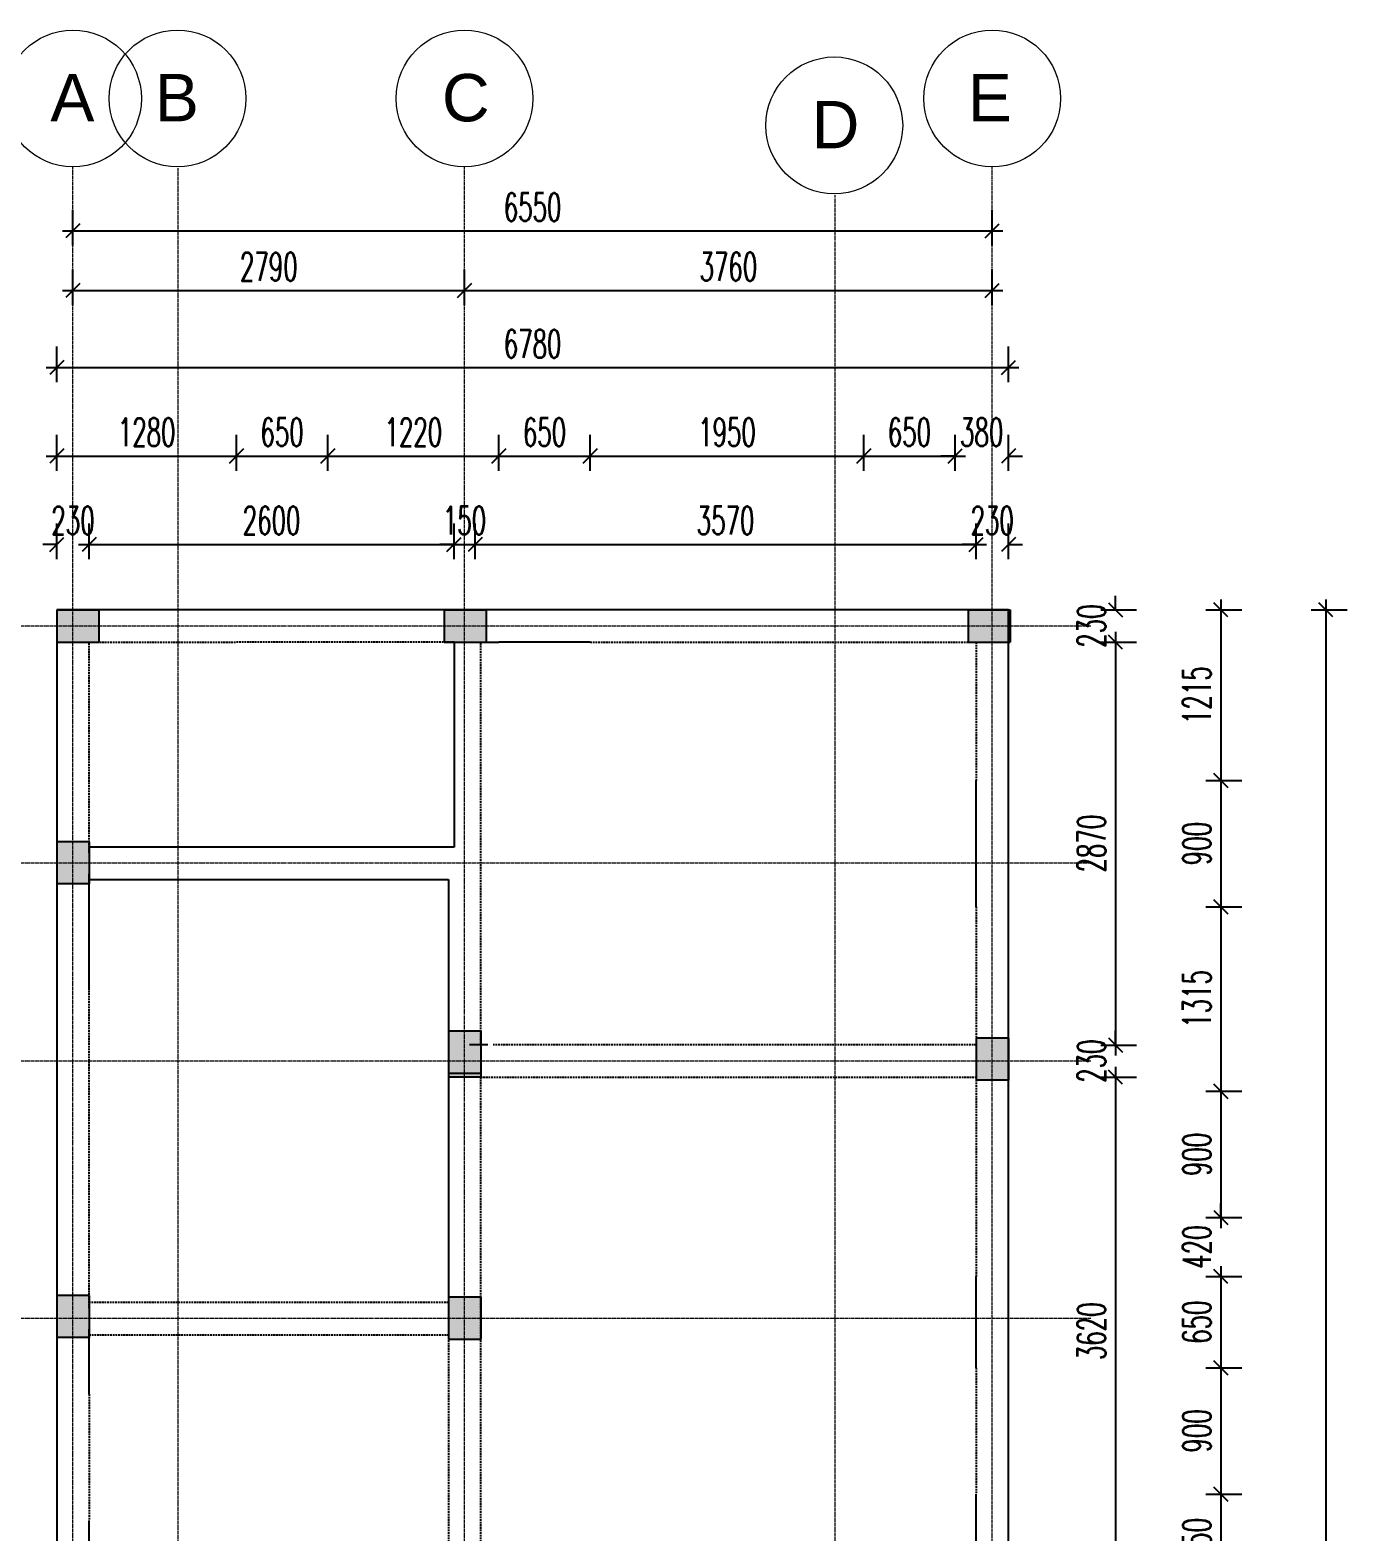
# Model space of a CAD drawing. Header units: millimetres. Extents: x 17995 to 39982, y -966 to 21603.
# Drawn here: x 22823 to 32207, y 10901 to 21603 of the extents above; entities that cross this region are included whole.
import ezdxf

# ---------------------------------------------------------------- set-up
doc = ezdxf.new("R2010")
doc.units = ezdxf.units.MM
doc.linetypes.add('Grid Line', pattern=[22.225, 12.7, -3.175, 3.175, -3.175])
doc.linetypes.add('HIDDEN2', pattern=[18.75, 12.5, -6.25])
for name, color, linetype in [('Beam Line', 2, 'HIDDEN2'), ('Rebar Barmark', 8, 'Continuous'), ('UFA- COLUMNS', 5, 'Continuous')]:
    doc.layers.add(name, color=color, linetype=linetype)
for name, color, linetype, lineweight in [('S-GRID', 1, 'Continuous', 9), ('S-GRID-IDEN', 1, 'Continuous', 9), ('WALL', 5, 'Continuous', 35)]:
    doc.layers.add(name, color=color, linetype=linetype, lineweight=lineweight)
doc.styles.add('Arial', font='arial.ttf', dxfattribs={"height": 300})
doc.styles.add('RomanS', font='romans.shx', dxfattribs={"width": 0.6})
doc.dimstyles.new('SECTION', dxfattribs={"dimscale": 50, "dimtxt": 4, "dimasz": 2, "dimexe": 3, "dimexo": 1.5, "dimgap": 1.4, "dimtad": 1, "dimdec": 0, "dimdsep": 46, "dimtxsty": 'RomanS', "dimblk1": 'OBLIQUE', "dimblk2": 'OBLIQUE', "dimsah": 1, "dimcen": 0, "dimdle": 1.5, "dimclrd": 1, "dimclre": 1, "dimclrt": 2, "dimaunit": 1, "dimadec": 0, "dimazin": 0, "dimtfac": 1, "dimtdec": 0, "dimtix": 1, "dimtofl": 0, "dimtmove": 2, "dimatfit": 3, "dimldrblk": 'OBLIQUE', "dimfxl": 3, "dimtolj": 1, "dimarcsym": 0})

# ---------------------------------------------------------------- blocks, each defined once
blk = doc.blocks.new('Grid - M_Grid Head - Circle-45800-01 - GFL Copy 1')
at = {"layer": 'S-GRID-IDEN'}
blk.add_circle((0, 0), 6.5, dxfattribs=at)
blk = doc.blocks.new('_OBLIQUE')
at = {"color": 0, "linetype": 'ByBlock'}
blk.add_line((-0.5, -0.5), (0.5, 0.5), dxfattribs=at)
blk = doc.blocks.new('*D139')
at = {"layer": 'DefPoints', "color": 0, "transparency": 16777216}
for p in [(25919, 19747), (23129, 19567), (25919, 19567)]:
    blk.add_point(p, dxfattribs=at)
at = {"layer": 'Rebar Barmark', "color": 1, "lineweight": -2, "transparency": 16777216}
for p, q in [((23129, 19642), (23129, 19897)), ((25919, 19642), (25919, 19897)), ((23054, 19747), (25994, 19747))]:
    blk.add_line(p, q, dxfattribs=at)
at = {"layer": 'Rebar Barmark', "color": 1, "lineweight": -2, "transparency": 16777216, "xscale": 100, "yscale": 100, "zscale": 100, "rotation": 180}
blk.add_blockref('_OBLIQUE', (23129, 19747), dxfattribs=at)
at = {"layer": 'Rebar Barmark', "color": 1, "lineweight": -2, "transparency": 16777216, "xscale": 100, "yscale": 100, "zscale": 100}
blk.add_blockref('_OBLIQUE', (25919, 19747), dxfattribs=at)
at = {"layer": 'Rebar Barmark', "color": 2, "transparency": 16777216, "insert": (24524, 19917), "char_height": 200, "width": 109.23, "attachment_point": 5, "style": 'RomanS'}
blk.add_mtext('\\A1;2790', dxfattribs=at)
blk = doc.blocks.new('*D140')
at = {"layer": 'DefPoints', "color": 0, "transparency": 16777216}
for p in [(29679, 19747), (25919, 19567), (29679, 19567)]:
    blk.add_point(p, dxfattribs=at)
at = {"layer": 'Rebar Barmark', "color": 1, "lineweight": -2, "transparency": 16777216}
for p, q in [((25919, 19642), (25919, 19897)), ((29679, 19642), (29679, 19897)), ((25844, 19747), (29754, 19747))]:
    blk.add_line(p, q, dxfattribs=at)
at = {"layer": 'Rebar Barmark', "color": 1, "lineweight": -2, "transparency": 16777216, "xscale": 100, "yscale": 100, "zscale": 100, "rotation": 180}
blk.add_blockref('_OBLIQUE', (25919, 19747), dxfattribs=at)
at = {"layer": 'Rebar Barmark', "color": 1, "lineweight": -2, "transparency": 16777216, "xscale": 100, "yscale": 100, "zscale": 100}
blk.add_blockref('_OBLIQUE', (29679, 19747), dxfattribs=at)
at = {"layer": 'Rebar Barmark', "color": 2, "transparency": 16777216, "insert": (27799, 19917), "char_height": 200, "width": 109.23, "attachment_point": 5, "style": 'RomanS'}
blk.add_mtext('\\A1;3760', dxfattribs=at)
blk = doc.blocks.new('*D141')
at = {"layer": 'DefPoints', "color": 0, "transparency": 16777216}
for p in [(29679, 20172), (23129, 19992), (29679, 19992)]:
    blk.add_point(p, dxfattribs=at)
at = {"layer": 'Rebar Barmark', "color": 1, "lineweight": -2, "transparency": 16777216}
for p, q in [((23129, 20067), (23129, 20322)), ((29679, 20067), (29679, 20322)), ((23054, 20172), (29754, 20172))]:
    blk.add_line(p, q, dxfattribs=at)
at = {"layer": 'Rebar Barmark', "color": 1, "lineweight": -2, "transparency": 16777216, "xscale": 100, "yscale": 100, "zscale": 100, "rotation": 180}
blk.add_blockref('_OBLIQUE', (23129, 20172), dxfattribs=at)
at = {"layer": 'Rebar Barmark', "color": 1, "lineweight": -2, "transparency": 16777216, "xscale": 100, "yscale": 100, "zscale": 100}
blk.add_blockref('_OBLIQUE', (29679, 20172), dxfattribs=at)
at = {"layer": 'Rebar Barmark', "color": 2, "transparency": 16777216, "insert": (26404, 20342), "char_height": 200, "width": 109.23, "attachment_point": 5, "style": 'RomanS'}
blk.add_mtext('\\A1;6550', dxfattribs=at)
blk = doc.blocks.new('*D148')
at = {"layer": 'DefPoints', "color": 0, "transparency": 16777216}
for p in [(30377, 17471), (30377, 17241), (30557, 17241)]:
    blk.add_point(p, dxfattribs=at)
at = {"layer": 'Rebar Barmark', "color": 1, "lineweight": -2, "transparency": 16777216}
for p, q in [((30557, 17471), (30557, 17571)), ((30452, 17471), (30707, 17471)), ((30452, 17241), (30707, 17241)), ((30557, 17241), (30557, 17141))]:
    blk.add_line(p, q, dxfattribs=at)
at = {"layer": 'Rebar Barmark', "color": 1, "lineweight": -2, "transparency": 16777216, "xscale": 100, "yscale": 100, "zscale": 100}
for p, rotation in [((30557, 17471), 270), ((30557, 17241), 90)]:
    blk.add_blockref('_OBLIQUE', p, dxfattribs=dict(at, rotation=rotation))
at = {"layer": 'Rebar Barmark', "color": 2, "transparency": 16777216, "insert": (30387, 17356), "char_height": 200, "width": 73.73, "attachment_point": 5, "rotation": 90, "style": 'RomanS'}
blk.add_mtext('\\A1;230', dxfattribs=at)
blk = doc.blocks.new('*D149')
at = {"layer": 'DefPoints', "color": 0, "transparency": 16777216}
for p in [(30377, 17241), (30377, 14371), (30557, 14371)]:
    blk.add_point(p, dxfattribs=at)
at = {"layer": 'Rebar Barmark', "color": 1, "lineweight": -2, "transparency": 16777216}
for p, q in [((30452, 17241), (30707, 17241)), ((30557, 17316), (30557, 14296)), ((30452, 14371), (30707, 14371))]:
    blk.add_line(p, q, dxfattribs=at)
at = {"layer": 'Rebar Barmark', "color": 1, "lineweight": -2, "transparency": 16777216, "xscale": 100, "yscale": 100, "zscale": 100}
for p, rotation in [((30557, 17241), 90), ((30557, 14371), 270)]:
    blk.add_blockref('_OBLIQUE', p, dxfattribs=dict(at, rotation=rotation))
at = {"layer": 'Rebar Barmark', "color": 2, "transparency": 16777216, "insert": (30387, 15806), "char_height": 200, "width": 98.31, "attachment_point": 5, "rotation": 90, "style": 'RomanS'}
blk.add_mtext('\\A1;2870', dxfattribs=at)
blk = doc.blocks.new('*D150')
at = {"layer": 'DefPoints', "color": 0, "transparency": 16777216}
for p in [(30377, 14371), (30377, 14141), (30557, 14141)]:
    blk.add_point(p, dxfattribs=at)
at = {"layer": 'Rebar Barmark', "color": 1, "lineweight": -2, "transparency": 16777216}
for p, q in [((30557, 14371), (30557, 14471)), ((30452, 14371), (30707, 14371)), ((30452, 14141), (30707, 14141)), ((30557, 14141), (30557, 14041))]:
    blk.add_line(p, q, dxfattribs=at)
at = {"layer": 'Rebar Barmark', "color": 1, "lineweight": -2, "transparency": 16777216, "xscale": 100, "yscale": 100, "zscale": 100}
for p, rotation in [((30557, 14371), 270), ((30557, 14141), 90)]:
    blk.add_blockref('_OBLIQUE', p, dxfattribs=dict(at, rotation=rotation))
at = {"layer": 'Rebar Barmark', "color": 2, "transparency": 16777216, "insert": (30387, 14256), "char_height": 200, "width": 73.73, "attachment_point": 5, "rotation": 90, "style": 'RomanS'}
blk.add_mtext('\\A1;230', dxfattribs=at)
blk = doc.blocks.new('*D151')
at = {"layer": 'DefPoints', "color": 0, "transparency": 16777216}
for p in [(30377, 14141), (30377, 10521), (30557, 10521)]:
    blk.add_point(p, dxfattribs=at)
at = {"layer": 'Rebar Barmark', "color": 1, "lineweight": -2, "transparency": 16777216}
for p, q in [((30452, 14141), (30707, 14141)), ((30557, 14216), (30557, 10446)), ((30452, 10521), (30707, 10521))]:
    blk.add_line(p, q, dxfattribs=at)
at = {"layer": 'Rebar Barmark', "color": 1, "lineweight": -2, "transparency": 16777216, "xscale": 100, "yscale": 100, "zscale": 100}
for p, rotation in [((30557, 14141), 90), ((30557, 10521), 270)]:
    blk.add_blockref('_OBLIQUE', p, dxfattribs=dict(at, rotation=rotation))
at = {"layer": 'Rebar Barmark', "color": 2, "transparency": 16777216, "insert": (30387, 12331), "char_height": 200, "width": 98.31, "attachment_point": 5, "rotation": 90, "style": 'RomanS'}
blk.add_mtext('\\A1;3620', dxfattribs=at)
blk = doc.blocks.new('*D159')
at = {"layer": 'DefPoints', "color": 0, "transparency": 16777216}
for p in [(31877, 17471), (31877, 1511), (32057, 1511)]:
    blk.add_point(p, dxfattribs=at)
at = {"layer": 'Rebar Barmark', "color": 1, "lineweight": -2, "transparency": 16777216}
for p, q in [((31952, 17471), (32207, 17471)), ((32057, 17546), (32057, 1436)), ((31952, 1511), (32207, 1511))]:
    blk.add_line(p, q, dxfattribs=at)
at = {"layer": 'Rebar Barmark', "color": 1, "lineweight": -2, "transparency": 16777216, "xscale": 100, "yscale": 100, "zscale": 100}
for p, rotation in [((32057, 17471), 90), ((32057, 1511), 270)]:
    blk.add_blockref('_OBLIQUE', p, dxfattribs=dict(at, rotation=rotation))
at = {"layer": 'Rebar Barmark', "color": 2, "transparency": 16777216, "insert": (31887, 9491), "char_height": 200, "width": 122.88, "attachment_point": 5, "rotation": 90, "style": 'RomanS'}
blk.add_mtext('\\A1;15960', dxfattribs=at)
blk = doc.blocks.new('*D107')
at = {"layer": 'DefPoints', "color": 0, "transparency": 16777216}
for p in [(23244, 17938), (23014, 17758), (23244, 17758)]:
    blk.add_point(p, dxfattribs=at)
at = {"layer": 'Rebar Barmark', "color": 1, "lineweight": -2, "transparency": 16777216}
for p, q in [((23014, 17833), (23014, 18088)), ((23244, 17833), (23244, 18088)), ((23014, 17938), (22914, 17938)), ((23244, 17938), (23344, 17938))]:
    blk.add_line(p, q, dxfattribs=at)
at = {"layer": 'Rebar Barmark', "color": 1, "lineweight": -2, "transparency": 16777216, "xscale": 100, "yscale": 100, "zscale": 100}
blk.add_blockref('_OBLIQUE', (23014, 17938), dxfattribs=at)
at = {"layer": 'Rebar Barmark', "color": 1, "lineweight": -2, "transparency": 16777216, "xscale": 100, "yscale": 100, "zscale": 100, "rotation": 180}
blk.add_blockref('_OBLIQUE', (23244, 17938), dxfattribs=at)
at = {"layer": 'Rebar Barmark', "color": 2, "transparency": 16777216, "insert": (23129, 18108), "char_height": 200, "width": 73.73, "attachment_point": 5, "style": 'RomanS'}
blk.add_mtext('\\A1;230', dxfattribs=at)
blk = doc.blocks.new('*D108')
at = {"layer": 'DefPoints', "color": 0, "transparency": 16777216}
for p in [(25844, 17938), (23244, 17758), (25844, 17758)]:
    blk.add_point(p, dxfattribs=at)
at = {"layer": 'Rebar Barmark', "color": 1, "lineweight": -2, "transparency": 16777216}
for p, q in [((23244, 17833), (23244, 18088)), ((25844, 17833), (25844, 18088)), ((23169, 17938), (25919, 17938))]:
    blk.add_line(p, q, dxfattribs=at)
at = {"layer": 'Rebar Barmark', "color": 1, "lineweight": -2, "transparency": 16777216, "xscale": 100, "yscale": 100, "zscale": 100, "rotation": 180}
blk.add_blockref('_OBLIQUE', (23244, 17938), dxfattribs=at)
at = {"layer": 'Rebar Barmark', "color": 1, "lineweight": -2, "transparency": 16777216, "xscale": 100, "yscale": 100, "zscale": 100}
blk.add_blockref('_OBLIQUE', (25844, 17938), dxfattribs=at)
at = {"layer": 'Rebar Barmark', "color": 2, "transparency": 16777216, "insert": (24544, 18108), "char_height": 200, "width": 98.31, "attachment_point": 5, "style": 'RomanS'}
blk.add_mtext('\\A1;2600', dxfattribs=at)
blk = doc.blocks.new('*D109')
at = {"layer": 'DefPoints', "color": 0, "transparency": 16777216}
for p in [(25994, 17938), (25844, 17758), (25994, 17758)]:
    blk.add_point(p, dxfattribs=at)
at = {"layer": 'Rebar Barmark', "color": 1, "lineweight": -2, "transparency": 16777216}
for p, q in [((25844, 17833), (25844, 18088)), ((25994, 17833), (25994, 18088)), ((25844, 17938), (25744, 17938)), ((25994, 17938), (26094, 17938))]:
    blk.add_line(p, q, dxfattribs=at)
at = {"layer": 'Rebar Barmark', "color": 1, "lineweight": -2, "transparency": 16777216, "xscale": 100, "yscale": 100, "zscale": 100}
blk.add_blockref('_OBLIQUE', (25844, 17938), dxfattribs=at)
at = {"layer": 'Rebar Barmark', "color": 1, "lineweight": -2, "transparency": 16777216, "xscale": 100, "yscale": 100, "zscale": 100, "rotation": 180}
blk.add_blockref('_OBLIQUE', (25994, 17938), dxfattribs=at)
at = {"layer": 'Rebar Barmark', "color": 2, "transparency": 16777216, "insert": (25919, 18108), "char_height": 200, "width": 73.73, "attachment_point": 5, "style": 'RomanS'}
blk.add_mtext('\\A1;150', dxfattribs=at)
blk = doc.blocks.new('*D110')
at = {"layer": 'DefPoints', "color": 0, "transparency": 16777216}
for p in [(29564, 17938), (25994, 17758), (29564, 17758)]:
    blk.add_point(p, dxfattribs=at)
at = {"layer": 'Rebar Barmark', "color": 1, "lineweight": -2, "transparency": 16777216}
for p, q in [((25994, 17833), (25994, 18088)), ((29564, 17833), (29564, 18088)), ((25919, 17938), (29639, 17938))]:
    blk.add_line(p, q, dxfattribs=at)
at = {"layer": 'Rebar Barmark', "color": 1, "lineweight": -2, "transparency": 16777216, "xscale": 100, "yscale": 100, "zscale": 100, "rotation": 180}
blk.add_blockref('_OBLIQUE', (25994, 17938), dxfattribs=at)
at = {"layer": 'Rebar Barmark', "color": 1, "lineweight": -2, "transparency": 16777216, "xscale": 100, "yscale": 100, "zscale": 100}
blk.add_blockref('_OBLIQUE', (29564, 17938), dxfattribs=at)
at = {"layer": 'Rebar Barmark', "color": 2, "transparency": 16777216, "insert": (27779, 18108), "char_height": 200, "width": 98.31, "attachment_point": 5, "style": 'RomanS'}
blk.add_mtext('\\A1;3570', dxfattribs=at)
blk = doc.blocks.new('*D111')
at = {"layer": 'DefPoints', "color": 0, "transparency": 16777216}
for p in [(29794, 17938), (29564, 17758), (29794, 17758)]:
    blk.add_point(p, dxfattribs=at)
at = {"layer": 'Rebar Barmark', "color": 1, "lineweight": -2, "transparency": 16777216}
for p, q in [((29564, 17833), (29564, 18088)), ((29794, 17833), (29794, 18088)), ((29564, 17938), (29464, 17938)), ((29794, 17938), (29894, 17938))]:
    blk.add_line(p, q, dxfattribs=at)
at = {"layer": 'Rebar Barmark', "color": 1, "lineweight": -2, "transparency": 16777216, "xscale": 100, "yscale": 100, "zscale": 100}
blk.add_blockref('_OBLIQUE', (29564, 17938), dxfattribs=at)
at = {"layer": 'Rebar Barmark', "color": 1, "lineweight": -2, "transparency": 16777216, "xscale": 100, "yscale": 100, "zscale": 100, "rotation": 180}
blk.add_blockref('_OBLIQUE', (29794, 17938), dxfattribs=at)
at = {"layer": 'Rebar Barmark', "color": 2, "transparency": 16777216, "insert": (29679, 18108), "char_height": 200, "width": 73.73, "attachment_point": 5, "style": 'RomanS'}
blk.add_mtext('\\A1;230', dxfattribs=at)
blk = doc.blocks.new('*D112')
at = {"layer": 'DefPoints', "color": 0, "transparency": 16777216}
for p in [(24294, 18568), (23014, 18388), (24294, 18388)]:
    blk.add_point(p, dxfattribs=at)
at = {"layer": 'Rebar Barmark', "color": 1, "lineweight": -2, "transparency": 16777216}
for p, q in [((23014, 18463), (23014, 18718)), ((24294, 18463), (24294, 18718)), ((22939, 18568), (24369, 18568))]:
    blk.add_line(p, q, dxfattribs=at)
at = {"layer": 'Rebar Barmark', "color": 1, "lineweight": -2, "transparency": 16777216, "xscale": 100, "yscale": 100, "zscale": 100, "rotation": 180}
blk.add_blockref('_OBLIQUE', (23014, 18568), dxfattribs=at)
at = {"layer": 'Rebar Barmark', "color": 1, "lineweight": -2, "transparency": 16777216, "xscale": 100, "yscale": 100, "zscale": 100}
blk.add_blockref('_OBLIQUE', (24294, 18568), dxfattribs=at)
at = {"layer": 'Rebar Barmark', "color": 2, "transparency": 16777216, "insert": (23654, 18738), "char_height": 200, "width": 98.31, "attachment_point": 5, "style": 'RomanS'}
blk.add_mtext('\\A1;1280', dxfattribs=at)
blk = doc.blocks.new('*D113')
at = {"layer": 'DefPoints', "color": 0, "transparency": 16777216}
for p in [(24944, 18568), (24294, 18388), (24944, 18388)]:
    blk.add_point(p, dxfattribs=at)
at = {"layer": 'Rebar Barmark', "color": 1, "lineweight": -2, "transparency": 16777216}
for p, q in [((24294, 18463), (24294, 18718)), ((24944, 18463), (24944, 18718)), ((24219, 18568), (25019, 18568))]:
    blk.add_line(p, q, dxfattribs=at)
at = {"layer": 'Rebar Barmark', "color": 1, "lineweight": -2, "transparency": 16777216, "xscale": 100, "yscale": 100, "zscale": 100, "rotation": 180}
blk.add_blockref('_OBLIQUE', (24294, 18568), dxfattribs=at)
at = {"layer": 'Rebar Barmark', "color": 1, "lineweight": -2, "transparency": 16777216, "xscale": 100, "yscale": 100, "zscale": 100}
blk.add_blockref('_OBLIQUE', (24944, 18568), dxfattribs=at)
at = {"layer": 'Rebar Barmark', "color": 2, "transparency": 16777216, "insert": (24619, 18738), "char_height": 200, "width": 73.73, "attachment_point": 5, "style": 'RomanS'}
blk.add_mtext('\\A1;650', dxfattribs=at)
blk = doc.blocks.new('*D114')
at = {"layer": 'DefPoints', "color": 0, "transparency": 16777216}
for p in [(26164, 18568), (24944, 18388), (26164, 18388)]:
    blk.add_point(p, dxfattribs=at)
at = {"layer": 'Rebar Barmark', "color": 1, "lineweight": -2, "transparency": 16777216}
for p, q in [((24944, 18463), (24944, 18718)), ((26164, 18463), (26164, 18718)), ((24869, 18568), (26239, 18568))]:
    blk.add_line(p, q, dxfattribs=at)
at = {"layer": 'Rebar Barmark', "color": 1, "lineweight": -2, "transparency": 16777216, "xscale": 100, "yscale": 100, "zscale": 100, "rotation": 180}
blk.add_blockref('_OBLIQUE', (24944, 18568), dxfattribs=at)
at = {"layer": 'Rebar Barmark', "color": 1, "lineweight": -2, "transparency": 16777216, "xscale": 100, "yscale": 100, "zscale": 100}
blk.add_blockref('_OBLIQUE', (26164, 18568), dxfattribs=at)
at = {"layer": 'Rebar Barmark', "color": 2, "transparency": 16777216, "insert": (25554, 18738), "char_height": 200, "width": 98.31, "attachment_point": 5, "style": 'RomanS'}
blk.add_mtext('\\A1;1220', dxfattribs=at)
blk = doc.blocks.new('*D115')
at = {"layer": 'DefPoints', "color": 0, "transparency": 16777216}
for p in [(26814, 18568), (26164, 18388), (26814, 18388)]:
    blk.add_point(p, dxfattribs=at)
at = {"layer": 'Rebar Barmark', "color": 1, "lineweight": -2, "transparency": 16777216}
for p, q in [((26164, 18463), (26164, 18718)), ((26814, 18463), (26814, 18718)), ((26089, 18568), (26889, 18568))]:
    blk.add_line(p, q, dxfattribs=at)
at = {"layer": 'Rebar Barmark', "color": 1, "lineweight": -2, "transparency": 16777216, "xscale": 100, "yscale": 100, "zscale": 100, "rotation": 180}
blk.add_blockref('_OBLIQUE', (26164, 18568), dxfattribs=at)
at = {"layer": 'Rebar Barmark', "color": 1, "lineweight": -2, "transparency": 16777216, "xscale": 100, "yscale": 100, "zscale": 100}
blk.add_blockref('_OBLIQUE', (26814, 18568), dxfattribs=at)
at = {"layer": 'Rebar Barmark', "color": 2, "transparency": 16777216, "insert": (26489, 18738), "char_height": 200, "width": 73.73, "attachment_point": 5, "style": 'RomanS'}
blk.add_mtext('\\A1;650', dxfattribs=at)
blk = doc.blocks.new('*D116')
at = {"layer": 'DefPoints', "color": 0, "transparency": 16777216}
for p in [(28764, 18568), (26814, 18388), (28764, 18388)]:
    blk.add_point(p, dxfattribs=at)
at = {"layer": 'Rebar Barmark', "color": 1, "lineweight": -2, "transparency": 16777216}
for p, q in [((26814, 18463), (26814, 18718)), ((28764, 18463), (28764, 18718)), ((26739, 18568), (28839, 18568))]:
    blk.add_line(p, q, dxfattribs=at)
at = {"layer": 'Rebar Barmark', "color": 1, "lineweight": -2, "transparency": 16777216, "xscale": 100, "yscale": 100, "zscale": 100, "rotation": 180}
blk.add_blockref('_OBLIQUE', (26814, 18568), dxfattribs=at)
at = {"layer": 'Rebar Barmark', "color": 1, "lineweight": -2, "transparency": 16777216, "xscale": 100, "yscale": 100, "zscale": 100}
blk.add_blockref('_OBLIQUE', (28764, 18568), dxfattribs=at)
at = {"layer": 'Rebar Barmark', "color": 2, "transparency": 16777216, "insert": (27789, 18738), "char_height": 200, "width": 98.31, "attachment_point": 5, "style": 'RomanS'}
blk.add_mtext('\\A1;1950', dxfattribs=at)
blk = doc.blocks.new('*D117')
at = {"layer": 'DefPoints', "color": 0, "transparency": 16777216}
for p in [(29414, 18568), (28764, 18388), (29414, 18388)]:
    blk.add_point(p, dxfattribs=at)
at = {"layer": 'Rebar Barmark', "color": 1, "lineweight": -2, "transparency": 16777216}
for p, q in [((28764, 18463), (28764, 18718)), ((29414, 18463), (29414, 18718)), ((28689, 18568), (29489, 18568))]:
    blk.add_line(p, q, dxfattribs=at)
at = {"layer": 'Rebar Barmark', "color": 1, "lineweight": -2, "transparency": 16777216, "xscale": 100, "yscale": 100, "zscale": 100, "rotation": 180}
blk.add_blockref('_OBLIQUE', (28764, 18568), dxfattribs=at)
at = {"layer": 'Rebar Barmark', "color": 1, "lineweight": -2, "transparency": 16777216, "xscale": 100, "yscale": 100, "zscale": 100}
blk.add_blockref('_OBLIQUE', (29414, 18568), dxfattribs=at)
at = {"layer": 'Rebar Barmark', "color": 2, "transparency": 16777216, "insert": (29089, 18738), "char_height": 200, "width": 73.73, "attachment_point": 5, "style": 'RomanS'}
blk.add_mtext('\\A1;650', dxfattribs=at)
blk = doc.blocks.new('*D118')
at = {"layer": 'DefPoints', "color": 0, "transparency": 16777216}
for p in [(29794, 18568), (29414, 18388), (29794, 18388)]:
    blk.add_point(p, dxfattribs=at)
at = {"layer": 'Rebar Barmark', "color": 1, "lineweight": -2, "transparency": 16777216}
for p, q in [((29414, 18463), (29414, 18718)), ((29794, 18463), (29794, 18718)), ((29414, 18568), (29314, 18568)), ((29794, 18568), (29894, 18568))]:
    blk.add_line(p, q, dxfattribs=at)
at = {"layer": 'Rebar Barmark', "color": 1, "lineweight": -2, "transparency": 16777216, "xscale": 100, "yscale": 100, "zscale": 100}
blk.add_blockref('_OBLIQUE', (29414, 18568), dxfattribs=at)
at = {"layer": 'Rebar Barmark', "color": 1, "lineweight": -2, "transparency": 16777216, "xscale": 100, "yscale": 100, "zscale": 100, "rotation": 180}
blk.add_blockref('_OBLIQUE', (29794, 18568), dxfattribs=at)
at = {"layer": 'Rebar Barmark', "color": 2, "transparency": 16777216, "insert": (29604, 18738), "char_height": 200, "width": 73.73, "attachment_point": 5, "style": 'RomanS'}
blk.add_mtext('\\A1;380', dxfattribs=at)
blk = doc.blocks.new('*D119')
at = {"layer": 'DefPoints', "color": 0, "transparency": 16777216}
for p in [(29794, 19198), (23014, 19018), (29794, 19018)]:
    blk.add_point(p, dxfattribs=at)
at = {"layer": 'Rebar Barmark', "color": 1, "lineweight": -2, "transparency": 16777216}
for p, q in [((23014, 19093), (23014, 19348)), ((29794, 19093), (29794, 19348)), ((22939, 19198), (29869, 19198))]:
    blk.add_line(p, q, dxfattribs=at)
at = {"layer": 'Rebar Barmark', "color": 1, "lineweight": -2, "transparency": 16777216, "xscale": 100, "yscale": 100, "zscale": 100, "rotation": 180}
blk.add_blockref('_OBLIQUE', (23014, 19198), dxfattribs=at)
at = {"layer": 'Rebar Barmark', "color": 1, "lineweight": -2, "transparency": 16777216, "xscale": 100, "yscale": 100, "zscale": 100}
blk.add_blockref('_OBLIQUE', (29794, 19198), dxfattribs=at)
at = {"layer": 'Rebar Barmark', "color": 2, "transparency": 16777216, "insert": (26404, 19368), "char_height": 200, "width": 98.31, "attachment_point": 5, "style": 'RomanS'}
blk.add_mtext('\\A1;6780', dxfattribs=at)
blk = doc.blocks.new('*D120')
at = {"layer": 'DefPoints', "color": 0, "transparency": 16777216}
for p in [(31127, 17471), (31127, 16256), (31307, 16256)]:
    blk.add_point(p, dxfattribs=at)
at = {"layer": 'Rebar Barmark', "color": 1, "lineweight": -2, "transparency": 16777216}
for p, q in [((31202, 17471), (31457, 17471)), ((31307, 17546), (31307, 16181)), ((31202, 16256), (31457, 16256))]:
    blk.add_line(p, q, dxfattribs=at)
at = {"layer": 'Rebar Barmark', "color": 1, "lineweight": -2, "transparency": 16777216, "xscale": 100, "yscale": 100, "zscale": 100}
for p, rotation in [((31307, 17471), 90), ((31307, 16256), 270)]:
    blk.add_blockref('_OBLIQUE', p, dxfattribs=dict(at, rotation=rotation))
at = {"layer": 'Rebar Barmark', "color": 2, "transparency": 16777216, "insert": (31137, 16864), "char_height": 200, "width": 98.31, "attachment_point": 5, "rotation": 90, "style": 'RomanS'}
blk.add_mtext('\\A1;1215', dxfattribs=at)
blk = doc.blocks.new('*D121')
at = {"layer": 'DefPoints', "color": 0, "transparency": 16777216}
for p in [(31127, 16256), (31127, 15356), (31307, 15356)]:
    blk.add_point(p, dxfattribs=at)
at = {"layer": 'Rebar Barmark', "color": 1, "lineweight": -2, "transparency": 16777216}
for p, q in [((31307, 16331), (31307, 15281)), ((31202, 16256), (31457, 16256)), ((31202, 15356), (31457, 15356))]:
    blk.add_line(p, q, dxfattribs=at)
at = {"layer": 'Rebar Barmark', "color": 1, "lineweight": -2, "transparency": 16777216, "xscale": 100, "yscale": 100, "zscale": 100}
for p, rotation in [((31307, 16256), 90), ((31307, 15356), 270)]:
    blk.add_blockref('_OBLIQUE', p, dxfattribs=dict(at, rotation=rotation))
at = {"layer": 'Rebar Barmark', "color": 2, "transparency": 16777216, "insert": (31137, 15806), "char_height": 200, "width": 73.73, "attachment_point": 5, "rotation": 90, "style": 'RomanS'}
blk.add_mtext('\\A1;900', dxfattribs=at)
blk = doc.blocks.new('*D122')
at = {"layer": 'DefPoints', "color": 0, "transparency": 16777216}
for p in [(31127, 15356), (31127, 14041), (31307, 14041)]:
    blk.add_point(p, dxfattribs=at)
at = {"layer": 'Rebar Barmark', "color": 1, "lineweight": -2, "transparency": 16777216}
for p, q in [((31307, 15431), (31307, 13966)), ((31202, 15356), (31457, 15356)), ((31202, 14041), (31457, 14041))]:
    blk.add_line(p, q, dxfattribs=at)
at = {"layer": 'Rebar Barmark', "color": 1, "lineweight": -2, "transparency": 16777216, "xscale": 100, "yscale": 100, "zscale": 100}
for p, rotation in [((31307, 15356), 90), ((31307, 14041), 270)]:
    blk.add_blockref('_OBLIQUE', p, dxfattribs=dict(at, rotation=rotation))
at = {"layer": 'Rebar Barmark', "color": 2, "transparency": 16777216, "insert": (31137, 14699), "char_height": 200, "width": 98.31, "attachment_point": 5, "rotation": 90, "style": 'RomanS'}
blk.add_mtext('\\A1;1315', dxfattribs=at)
blk = doc.blocks.new('*D123')
at = {"layer": 'DefPoints', "color": 0, "transparency": 16777216}
for p in [(31127, 14041), (31127, 13141), (31307, 13141)]:
    blk.add_point(p, dxfattribs=at)
at = {"layer": 'Rebar Barmark', "color": 1, "lineweight": -2, "transparency": 16777216}
for p, q in [((31202, 14041), (31457, 14041)), ((31307, 14116), (31307, 13066)), ((31202, 13141), (31457, 13141))]:
    blk.add_line(p, q, dxfattribs=at)
at = {"layer": 'Rebar Barmark', "color": 1, "lineweight": -2, "transparency": 16777216, "xscale": 100, "yscale": 100, "zscale": 100}
for p, rotation in [((31307, 14041), 90), ((31307, 13141), 270)]:
    blk.add_blockref('_OBLIQUE', p, dxfattribs=dict(at, rotation=rotation))
at = {"layer": 'Rebar Barmark', "color": 2, "transparency": 16777216, "insert": (31137, 13591), "char_height": 200, "width": 73.73, "attachment_point": 5, "rotation": 90, "style": 'RomanS'}
blk.add_mtext('\\A1;900', dxfattribs=at)
blk = doc.blocks.new('*D124')
at = {"layer": 'DefPoints', "color": 0, "transparency": 16777216}
for p in [(31127, 13141), (31127, 12721), (31307, 12721)]:
    blk.add_point(p, dxfattribs=at)
at = {"layer": 'Rebar Barmark', "color": 1, "lineweight": -2, "transparency": 16777216}
for p, q in [((31307, 13141), (31307, 13241)), ((31202, 13141), (31457, 13141)), ((31202, 12721), (31457, 12721)), ((31307, 12721), (31307, 12621))]:
    blk.add_line(p, q, dxfattribs=at)
at = {"layer": 'Rebar Barmark', "color": 1, "lineweight": -2, "transparency": 16777216, "xscale": 100, "yscale": 100, "zscale": 100}
for p, rotation in [((31307, 13141), 270), ((31307, 12721), 90)]:
    blk.add_blockref('_OBLIQUE', p, dxfattribs=dict(at, rotation=rotation))
at = {"layer": 'Rebar Barmark', "color": 2, "transparency": 16777216, "insert": (31137, 12931), "char_height": 200, "width": 73.73, "attachment_point": 5, "rotation": 90, "style": 'RomanS'}
blk.add_mtext('\\A1;420', dxfattribs=at)
blk = doc.blocks.new('*D125')
at = {"layer": 'DefPoints', "color": 0, "transparency": 16777216}
for p in [(31127, 12721), (31127, 12071), (31307, 12071)]:
    blk.add_point(p, dxfattribs=at)
at = {"layer": 'Rebar Barmark', "color": 1, "lineweight": -2, "transparency": 16777216}
for p, q in [((31307, 12796), (31307, 11996)), ((31202, 12721), (31457, 12721)), ((31202, 12071), (31457, 12071))]:
    blk.add_line(p, q, dxfattribs=at)
at = {"layer": 'Rebar Barmark', "color": 1, "lineweight": -2, "transparency": 16777216, "xscale": 100, "yscale": 100, "zscale": 100}
for p, rotation in [((31307, 12721), 90), ((31307, 12071), 270)]:
    blk.add_blockref('_OBLIQUE', p, dxfattribs=dict(at, rotation=rotation))
at = {"layer": 'Rebar Barmark', "color": 2, "transparency": 16777216, "insert": (31137, 12396), "char_height": 200, "width": 73.73, "attachment_point": 5, "rotation": 90, "style": 'RomanS'}
blk.add_mtext('\\A1;650', dxfattribs=at)
blk = doc.blocks.new('*D126')
at = {"layer": 'DefPoints', "color": 0, "transparency": 16777216}
for p in [(31127, 12071), (31127, 11171), (31307, 11171)]:
    blk.add_point(p, dxfattribs=at)
at = {"layer": 'Rebar Barmark', "color": 1, "lineweight": -2, "transparency": 16777216}
for p, q in [((31307, 12146), (31307, 11096)), ((31202, 12071), (31457, 12071)), ((31202, 11171), (31457, 11171))]:
    blk.add_line(p, q, dxfattribs=at)
at = {"layer": 'Rebar Barmark', "color": 1, "lineweight": -2, "transparency": 16777216, "xscale": 100, "yscale": 100, "zscale": 100}
for p, rotation in [((31307, 12071), 90), ((31307, 11171), 270)]:
    blk.add_blockref('_OBLIQUE', p, dxfattribs=dict(at, rotation=rotation))
at = {"layer": 'Rebar Barmark', "color": 2, "transparency": 16777216, "insert": (31137, 11621), "char_height": 200, "width": 73.73, "attachment_point": 5, "rotation": 90, "style": 'RomanS'}
blk.add_mtext('\\A1;900', dxfattribs=at)
blk = doc.blocks.new('*D127')
at = {"layer": 'DefPoints', "color": 0, "transparency": 16777216}
for p in [(31127, 11171), (31127, 10521), (31307, 10521)]:
    blk.add_point(p, dxfattribs=at)
at = {"layer": 'Rebar Barmark', "color": 1, "lineweight": -2, "transparency": 16777216}
for p, q in [((31307, 11246), (31307, 10446)), ((31202, 11171), (31457, 11171)), ((31202, 10521), (31457, 10521))]:
    blk.add_line(p, q, dxfattribs=at)
at = {"layer": 'Rebar Barmark', "color": 1, "lineweight": -2, "transparency": 16777216, "xscale": 100, "yscale": 100, "zscale": 100}
for p, rotation in [((31307, 11171), 90), ((31307, 10521), 270)]:
    blk.add_blockref('_OBLIQUE', p, dxfattribs=dict(at, rotation=rotation))
at = {"layer": 'Rebar Barmark', "color": 2, "transparency": 16777216, "insert": (31137, 10846), "char_height": 200, "width": 73.73, "attachment_point": 5, "rotation": 90, "style": 'RomanS'}
blk.add_mtext('\\A1;650', dxfattribs=at)

msp = doc.modelspace()

# ---------------------------------------------------------------- hatches: boundary and pattern name
at = {"layer": 'WALL'}
h = msp.add_hatch(color=256, dxfattribs=at)
h.dxf.hatch_style = 1
h.paths.add_polyline_path([(23314, 17471.1), (23014, 17471.1), (23014, 17241.1), (23314, 17241.1)])
h = msp.add_hatch(color=256, dxfattribs=at)
h.dxf.hatch_style = 1
h.paths.add_polyline_path([(26073.9, 17471.1), (25773.9, 17471.1), (25773.9, 17241.1), (26073.9, 17241.1)])
h = msp.add_hatch(color=256, dxfattribs=at)
h.dxf.hatch_style = 1
h.paths.add_polyline_path([(29807.1, 17471.1), (29507.1, 17471.1), (29507.1, 17241.1), (29807.1, 17241.1)])
h = msp.add_hatch(color=256, dxfattribs=at)
h.dxf.hatch_style = 1
h.paths.add_polyline_path([(23244, 15519.8), (23244, 15819.8), (23014, 15819.8), (23014, 15519.8)])
h = msp.add_hatch(color=256, dxfattribs=at)
h.dxf.hatch_style = 1
h.paths.add_polyline_path([(26034, 14168.6), (26034, 14468.6), (25804, 14468.6), (25804, 14168.6)])
h = msp.add_hatch(color=256, dxfattribs=at)
h.dxf.hatch_style = 1
h.paths.add_polyline_path([(26034, 14141.1), (26034, 14441.1), (25804, 14441.1), (25804, 14141.1)])
h = msp.add_hatch(color=256, dxfattribs=at)
h.dxf.hatch_style = 1
h.paths.add_polyline_path([(29794, 14120.4), (29794, 14420.4), (29564, 14420.4), (29564, 14120.4)])
h = msp.add_hatch(color=256, dxfattribs=at)
h.dxf.hatch_style = 1
h.paths.add_polyline_path([(23244, 12286.8), (23244, 12586.8), (23014, 12586.8), (23014, 12286.8)])
h = msp.add_hatch(color=256, dxfattribs=at)
h.dxf.hatch_style = 1
h.paths.add_polyline_path([(26034, 12273.3), (26034, 12573.3), (25804, 12573.3), (25804, 12273.3)])

# ---------------------------------------------------------------- linework, layer by layer
at = {"layer": 'Beam Line', "linetype": 'Continuous', "transparency": 33554687}
for p, q in [((23014, 17471.1), (23014, 12516.1)), ((29794, 17471.1), (23014, 17471.1)), ((29794, 15356.1), (29794, 17471.1)), ((25844, 17241.1), (25844, 16561.1)), ((25994, 17241.1), (26164, 17241.1)), ((26814, 17241.1), (26164, 17241.1)), ((25844, 16561.1), (25844, 15781.1)), ((29564, 15356.1), (29564, 16256.1)), ((25844, 15781.1), (23244, 15781.1)), ((23244, 14771.1), (23244, 15591.1)), ((23244, 15551.1), (25804, 15551.1)), ((25804, 15551.1), (25804, 12536.1)), ((29794, 14041.1), (29794, 15356.1)), ((26084, 14371.1), (25954, 14371.1)), ((29794, 12071.1), (29794, 14041.1)), ((29564, 12071.1), (29564, 12721.1)), ((23014, 12516.1), (23014, 10983.6)), ((23244, 11883.6), (23244, 12346.1)), ((29794, 10291.1), (29794, 12071.1)), ((29564, 10521.1), (29564, 11171.1)), ((23014, 10983.6), (23014, 10291.1)), ((23244, 10521.1), (23244, 10983.6))]:
    msp.add_line(p, q, dxfattribs=at)
at = {"layer": 'Beam Line', "transparency": 33554687}
for p, q in [((23244, 15741.1), (23244, 17241.1)), ((23244, 17241.1), (24294, 17241.1)), ((25844, 17241.1), (24294, 17241.1)), ((26034, 14371.1), (26034, 17241.1)), ((26814, 17241.1), (29564, 17241.1)), ((29564, 17241.1), (29564, 16256.1)), ((29564, 15356.1), (29564, 14371.1)), ((23244, 12496.1), (23244, 14771.1)), ((29564, 14371.1), (26124, 14371.1)), ((26034, 14141.1), (27024, 14141.1)), ((26034, 10530.6), (26034, 14141.1)), ((27024, 14141.1), (29564, 14141.1)), ((29564, 14141.1), (29564, 12721.1)), ((25804, 12536.1), (23244, 12536.1)), ((23244, 12306.1), (25804, 12306.1)), ((25804, 12306.1), (25804, 10521.1)), ((29564, 12071.1), (29564, 11171.1)), ((23244, 11883.6), (23244, 10983.6))]:
    msp.add_line(p, q, dxfattribs=at)
at = {"layer": 'S-GRID', "linetype": 'Grid Line'}
for p, q in [((23129, 679.1), (23129, 20628.3)), ((23879, 669.7), (23879, 20618.9)), ((25919, 679.1), (25919, 20628.3)), ((29679, 679.1), (29679, 20628.3)), ((28559, 477.8), (28559, 20427)), ((30380.9, 17356.1), (18969.8, 17356.1)), ((30380.9, 15666.1), (18969.8, 15666.1)), ((30380.9, 14256.1), (18969.8, 14256.1)), ((30380.9, 12421.1), (18969.8, 12421.1))]:
    msp.add_line(p, q, dxfattribs=at)
at = {"layer": 'UFA- COLUMNS', "color": 2}
for p, q in [((23014, 17471.1), (23014, 17241.1)), ((23014, 17471.1), (23314, 17471.1)), ((23314, 17471.1), (23314, 17241.1)), ((25773.9, 17471.1), (25773.9, 17241.1)), ((25773.9, 17471.1), (26073.9, 17471.1)), ((26073.9, 17471.1), (26073.9, 17241.1)), ((29507.1, 17471.1), (29507.1, 17241.1)), ((29507.1, 17471.1), (29807.1, 17471.1)), ((29807.1, 17471.1), (29807.1, 17241.1)), ((23014, 17241.1), (23314, 17241.1)), ((25773.9, 17241.1), (26073.9, 17241.1)), ((29507.1, 17241.1), (29807.1, 17241.1)), ((23244, 15819.8), (23014, 15819.8)), ((23014, 15819.8), (23014, 15519.8)), ((23244, 15819.8), (23244, 15519.8)), ((23244, 15519.8), (23014, 15519.8)), ((26034, 14468.6), (25804, 14468.6)), ((25804, 14468.6), (25804, 14168.6)), ((26034, 14468.6), (26034, 14168.6)), ((25804, 14441.1), (25804, 14141.1)), ((25804, 14378.5), (25804, 14148.5)), ((25804, 14351.1), (25804, 14121.1)), ((26034, 14441.1), (26034, 14141.1)), ((29794, 14420.4), (29564, 14420.4)), ((29564, 14420.4), (29564, 14120.4)), ((29794, 14420.4), (29794, 14120.4)), ((26034, 14168.6), (25804, 14168.6)), ((26034, 14141.1), (25804, 14141.1)), ((29794, 14120.4), (29564, 14120.4)), ((23244, 12586.8), (23014, 12586.8)), ((23014, 12586.8), (23014, 12286.8)), ((23244, 12586.8), (23244, 12286.8)), ((26034, 12573.3), (25804, 12573.3)), ((25804, 12573.3), (25804, 12273.3)), ((26034, 12573.3), (26034, 12273.3)), ((23244, 12286.8), (23014, 12286.8)), ((26034, 12273.3), (25804, 12273.3))]:
    msp.add_line(p, q, dxfattribs=at)

# ---------------------------------------------------------------- block references
at = {"layer": 'S-GRID-IDEN', "xscale": 74.99999999999996, "yscale": 74.99999999999996, "zscale": 74.99999999999996}
for p in [(23129, 21115.8), (23873.4, 21115.8), (25919, 21115.8), (29679, 21115.8), (28553.4, 20923.9)]:
    msp.add_blockref('Grid - M_Grid Head - Circle-45800-01 - GFL Copy 1', p, dxfattribs=at)

# ---------------------------------------------------------------- texts
at = {"layer": 'S-GRID-IDEN', "char_height": 337.5, "attachment_point": 1, "style": 'Arial'}
for s, insert, width in [('A', (22967.7, 21290.2), 384.81), ('B', (23712.1, 21290.2), 384.81), ('C', (25757.7, 21290.2), 384.81), ('E', (29505.3, 21290.2), 414.873), ('D', (28392.1, 21098.3), 384.81)]:
    msp.add_mtext(s, dxfattribs=dict(at, insert=insert, width=width))

# ---------------------------------------------------------------- dimensions: what is measured, and where the dimension line sits
at = {"layer": 'Rebar Barmark'}
for base, p1, p2, picture, middle in [((29679, 20171.8), (23129, 19991.8), (29679, 19991.8), '*D141', (26404, 20341.8)), ((25919, 19746.6), (23129, 19566.6), (25919, 19566.6), '*D139', (24524, 19916.6)), ((29679, 19746.6), (25919, 19566.6), (29679, 19566.6), '*D140', (27799, 19916.6)), ((29794, 19198.3), (23014, 19018.3), (29794, 19018.3), '*D119', (26404, 19368.3)), ((24294, 18568.3), (23014, 18388.3), (24294, 18388.3), '*D112', (23654, 18738.3)), ((24944, 18568.3), (24294, 18388.3), (24944, 18388.3), '*D113', (24619, 18738.3)), ((26164, 18568.3), (24944, 18388.3), (26164, 18388.3), '*D114', (25554, 18738.3)), ((26814, 18568.3), (26164, 18388.3), (26814, 18388.3), '*D115', (26489, 18738.3)), ((28764, 18568.3), (26814, 18388.3), (28764, 18388.3), '*D116', (27789, 18738.3)), ((29414, 18568.3), (28764, 18388.3), (29414, 18388.3), '*D117', (29089, 18738.3)), ((29794, 18568.3), (29414, 18388.3), (29794, 18388.3), '*D118', (29604, 18738.3)), ((23244, 17938.3), (23014, 17758.3), (23244, 17758.3), '*D107', (23129, 18108.3)), ((25844, 17938.3), (23244, 17758.3), (25844, 17758.3), '*D108', (24544, 18108.3)), ((25994, 17938.3), (25844, 17758.3), (25994, 17758.3), '*D109', (25919, 18108.3)), ((29564, 17938.3), (25994, 17758.3), (29564, 17758.3), '*D110', (27779, 18108.3)), ((29794, 17938.3), (29564, 17758.3), (29794, 17758.3), '*D111', (29679, 18108.3))]:
    dim = msp.add_linear_dim(base=base, p1=p1, p2=p2, dimstyle='SECTION', dxfattribs=at)
    dim.commit()
    dim.dimension.update_dxf_attribs({"geometry": picture, "text_midpoint": middle})
for base, p1, p2, picture, middle in [((30556.6, 17241.1), (30376.6, 17471.1), (30376.6, 17241.1), '*D148', (30386.6, 17356.1)), ((31306.6, 16256.1), (31126.6, 17471.1), (31126.6, 16256.1), '*D120', (31136.6, 16863.6)), ((32056.6, 1511.1), (31876.6, 17471.1), (31876.6, 1511.1), '*D159', (31886.6, 9491.1)), ((30556.6, 14371.1), (30376.6, 17241.1), (30376.6, 14371.1), '*D149', (30386.6, 15806.1)), ((31306.6, 15356.1), (31126.6, 16256.1), (31126.6, 15356.1), '*D121', (31136.6, 15806.1)), ((31306.6, 14041.1), (31126.6, 15356.1), (31126.6, 14041.1), '*D122', (31136.6, 14698.6)), ((30556.6, 14141.1), (30376.6, 14371.1), (30376.6, 14141.1), '*D150', (30386.6, 14256.1)), ((30556.6, 10521.1), (30376.6, 14141.1), (30376.6, 10521.1), '*D151', (30386.6, 12331.1)), ((31306.6, 13141.1), (31126.6, 14041.1), (31126.6, 13141.1), '*D123', (31136.6, 13591.1)), ((31306.6, 12721.1), (31126.6, 13141.1), (31126.6, 12721.1), '*D124', (31136.6, 12931.1)), ((31306.6, 12071.1), (31126.6, 12721.1), (31126.6, 12071.1), '*D125', (31136.6, 12396.1)), ((31306.6, 11171.1), (31126.6, 12071.1), (31126.6, 11171.1), '*D126', (31136.6, 11621.1)), ((31306.6, 10521.1), (31126.6, 11171.1), (31126.6, 10521.1), '*D127', (31136.6, 10846.1))]:
    dim = msp.add_linear_dim(base=base, p1=p1, p2=p2, angle=90, dimstyle='SECTION', dxfattribs=at)
    dim.commit()
    dim.dimension.update_dxf_attribs({"geometry": picture, "text_midpoint": middle})

doc.saveas('drawing.dxf')
